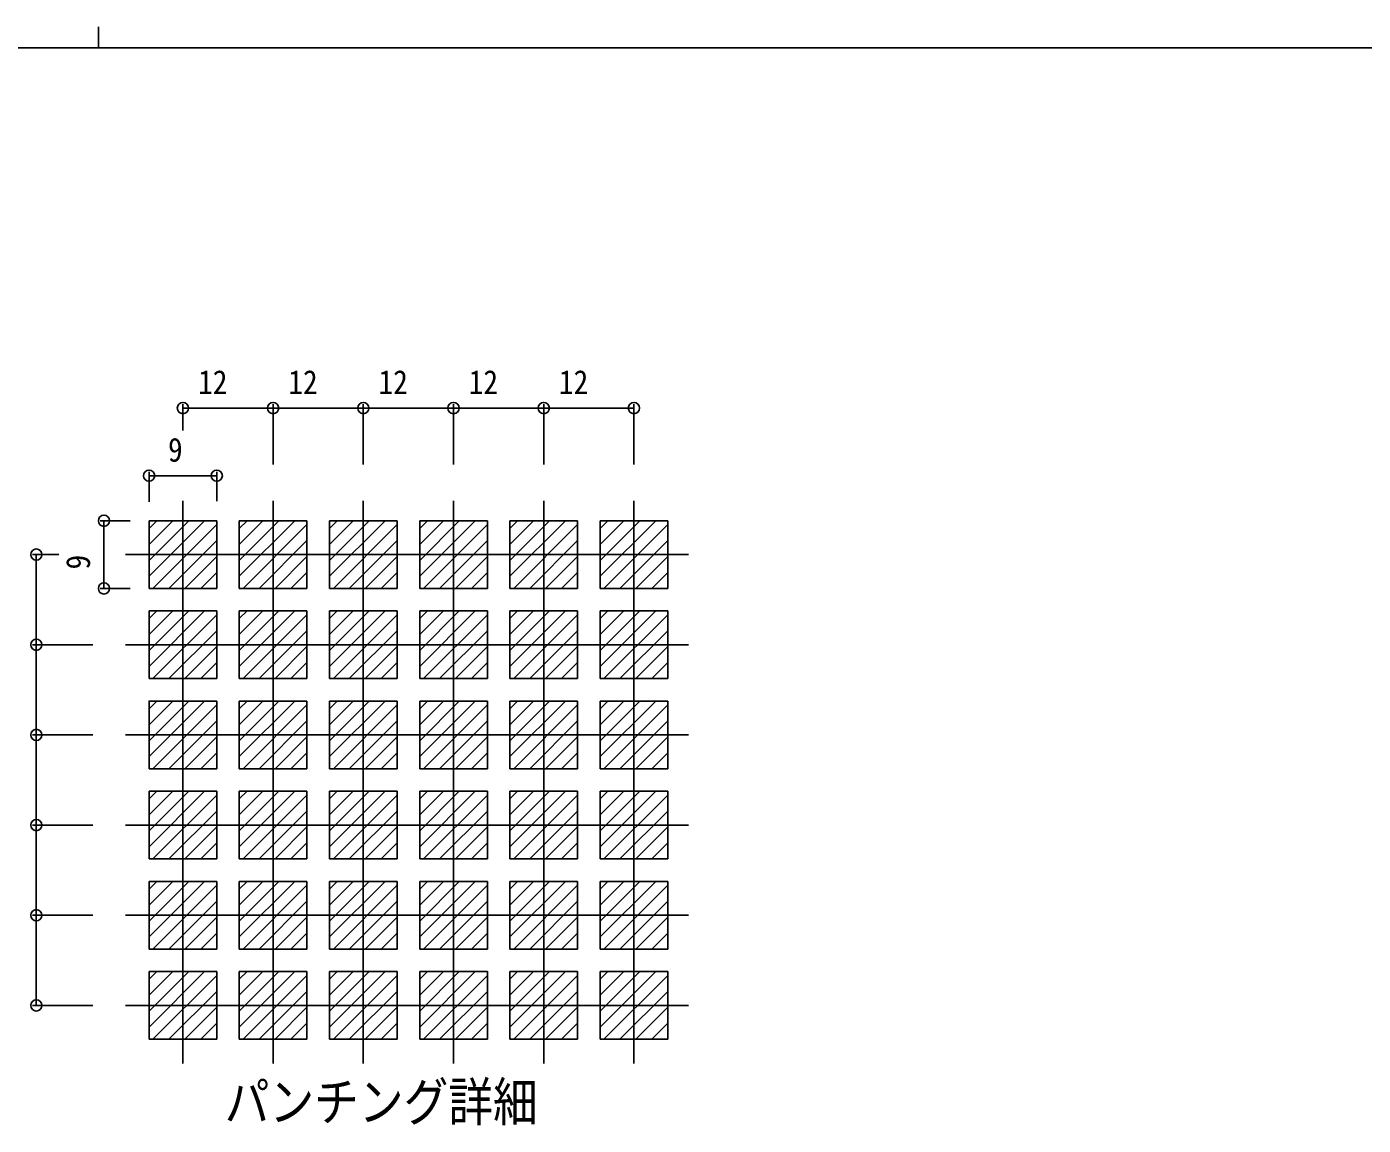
# Model space of a CAD drawing. Units: millimetres, scale not verified. Extents: x -397 to 397, y -282 to 282.
# Drawn here: x -18.4 to 159.4, y 135.9 to 282.1 of the extents above; entities that cross this region are included whole.
import ezdxf
from ezdxf.enums import TextEntityAlignment as Align

# ---------------------------------------------------------------- set-up
doc = ezdxf.new("R2010")
doc.units = ezdxf.units.MM
doc.header["$LTSCALE"] = 2
for name, color, linetype in [('0-1_USER1', 3, 'Continuous'), ('0-5_YKK_A1', 4, 'Continuous'), ('0-7_YKK_D', 6, 'Continuous'), ('0-8_YKK_ZWAK', 7, 'Continuous')]:
    doc.layers.add(name, color=color, linetype=linetype)
doc.styles.add('ＭＳ ゴシック', font='')
doc.styles.get('ＭＳ ゴシック').set_extended_font_data('MS Gothic')

msp = doc.modelspace()

# ---------------------------------------------------------------- linework, layer by layer
at = {"layer": '0-5_YKK_A1'}
for p, q in [((2.336, 144.097), (2.336, 218.997)), ((14.336, 144.097), (14.336, 218.997)), ((26.336, 144.097), (26.336, 218.997)), ((38.336, 144.097), (38.336, 218.997)), ((50.336, 144.097), (50.336, 218.997)), ((62.336, 144.097), (62.336, 218.997)), ((6.836, 216.351), (-2.164, 216.351)), ((-2.164, 216.351), (-2.164, 207.351)), ((-2.164, 211.079), (3.108, 216.351)), ((-2.164, 208.958), (5.229, 216.351)), ((-2.164, 215.322), (-1.135, 216.351)), ((-2.164, 213.2), (0.987, 216.351)), ((-1.65, 207.351), (6.836, 215.836)), ((6.836, 207.351), (6.836, 216.351)), ((9.836, 211.079), (15.108, 216.351)), ((9.836, 216.351), (9.836, 207.351)), ((9.836, 208.958), (17.229, 216.351)), ((18.836, 216.351), (9.836, 216.351)), ((9.836, 215.322), (10.865, 216.351)), ((9.836, 213.2), (12.987, 216.351)), ((10.35, 207.351), (18.836, 215.836)), ((18.836, 207.351), (18.836, 216.351)), ((21.836, 215.322), (22.865, 216.351)), ((30.836, 216.351), (21.836, 216.351)), ((21.836, 213.2), (24.987, 216.351)), ((21.836, 211.079), (27.108, 216.351)), ((21.836, 208.958), (29.229, 216.351)), ((21.836, 216.351), (21.836, 207.351)), ((22.35, 207.351), (30.836, 215.836)), ((30.836, 207.351), (30.836, 216.351)), ((42.836, 216.351), (33.836, 216.351)), ((33.836, 211.079), (39.108, 216.351)), ((33.836, 208.958), (41.229, 216.351)), ((33.836, 216.351), (33.836, 207.351)), ((33.836, 215.322), (34.865, 216.351)), ((33.836, 213.2), (36.987, 216.351)), ((34.35, 207.351), (42.836, 215.836)), ((42.836, 207.351), (42.836, 216.351)), ((45.836, 216.351), (45.836, 207.351)), ((45.836, 211.079), (51.108, 216.351)), ((45.836, 208.958), (53.229, 216.351)), ((45.836, 213.2), (48.987, 216.351)), ((54.836, 216.351), (45.836, 216.351)), ((45.836, 215.322), (46.865, 216.351)), ((46.35, 207.351), (54.836, 215.836)), ((54.836, 207.351), (54.836, 216.351)), ((57.836, 211.079), (63.108, 216.351)), ((57.836, 208.958), (65.229, 216.351)), ((57.836, 216.351), (57.836, 207.351)), ((66.836, 216.351), (57.836, 216.351)), ((57.836, 213.2), (60.987, 216.351)), ((57.836, 215.322), (58.865, 216.351)), ((58.35, 207.351), (66.836, 215.836)), ((66.836, 207.351), (66.836, 216.351)), ((0.472, 207.351), (6.836, 213.715)), ((12.472, 207.351), (18.836, 213.715)), ((24.472, 207.351), (30.836, 213.715)), ((36.472, 207.351), (42.836, 213.715)), ((48.472, 207.351), (54.836, 213.715)), ((60.472, 207.351), (66.836, 213.715)), ((-5.314, 211.851), (69.586, 211.851)), ((2.593, 207.351), (6.836, 211.594)), ((14.593, 207.351), (18.836, 211.594)), ((26.593, 207.351), (30.836, 211.594)), ((38.593, 207.351), (42.836, 211.594)), ((50.593, 207.351), (54.836, 211.594)), ((62.593, 207.351), (66.836, 211.594)), ((4.714, 207.351), (6.836, 209.472)), ((16.714, 207.351), (18.836, 209.472)), ((28.714, 207.351), (30.836, 209.472)), ((40.714, 207.351), (42.836, 209.472)), ((52.714, 207.351), (54.836, 209.472)), ((64.714, 207.351), (66.836, 209.472)), ((-2.164, 207.351), (6.836, 207.351)), ((9.836, 207.351), (18.836, 207.351)), ((21.836, 207.351), (30.836, 207.351)), ((33.836, 207.351), (42.836, 207.351)), ((45.836, 207.351), (54.836, 207.351)), ((57.836, 207.351), (66.836, 207.351)), ((-2.164, 199.079), (3.108, 204.351)), ((-2.164, 204.351), (-2.164, 195.351)), ((-2.164, 196.958), (5.229, 204.351)), ((6.836, 204.351), (-2.164, 204.351)), ((-2.164, 203.322), (-1.135, 204.351)), ((-2.164, 201.2), (0.987, 204.351)), ((-1.65, 195.351), (6.836, 203.836)), ((6.836, 195.351), (6.836, 204.351)), ((9.836, 204.351), (9.836, 195.351)), ((9.836, 199.079), (15.108, 204.351)), ((9.836, 196.958), (17.229, 204.351)), ((18.836, 204.351), (9.836, 204.351)), ((9.836, 203.322), (10.865, 204.351)), ((9.836, 201.2), (12.987, 204.351)), ((10.35, 195.351), (18.836, 203.836)), ((18.836, 195.351), (18.836, 204.351)), ((21.836, 203.322), (22.865, 204.351)), ((30.836, 204.351), (21.836, 204.351)), ((21.836, 201.2), (24.987, 204.351)), ((21.836, 199.079), (27.108, 204.351)), ((21.836, 196.958), (29.229, 204.351)), ((21.836, 204.351), (21.836, 195.351)), ((22.35, 195.351), (30.836, 203.836)), ((30.836, 195.351), (30.836, 204.351)), ((33.836, 199.079), (39.108, 204.351)), ((33.836, 204.351), (33.836, 195.351)), ((33.836, 196.958), (41.229, 204.351)), ((42.836, 204.351), (33.836, 204.351)), ((33.836, 203.322), (34.865, 204.351)), ((33.836, 201.2), (36.987, 204.351)), ((34.35, 195.351), (42.836, 203.836)), ((42.836, 195.351), (42.836, 204.351)), ((45.836, 199.079), (51.108, 204.351)), ((45.836, 204.351), (45.836, 195.351)), ((45.836, 196.958), (53.229, 204.351)), ((45.836, 201.2), (48.987, 204.351)), ((54.836, 204.351), (45.836, 204.351)), ((45.836, 203.322), (46.865, 204.351)), ((46.35, 195.351), (54.836, 203.836)), ((54.836, 195.351), (54.836, 204.351)), ((57.836, 199.079), (63.108, 204.351)), ((57.836, 196.958), (65.229, 204.351)), ((57.836, 204.351), (57.836, 195.351)), ((66.836, 204.351), (57.836, 204.351)), ((57.836, 201.2), (60.987, 204.351)), ((57.836, 203.322), (58.865, 204.351)), ((58.35, 195.351), (66.836, 203.836)), ((66.836, 195.351), (66.836, 204.351)), ((0.472, 195.351), (6.836, 201.715)), ((12.472, 195.351), (18.836, 201.715)), ((24.472, 195.351), (30.836, 201.715)), ((36.472, 195.351), (42.836, 201.715)), ((48.472, 195.351), (54.836, 201.715)), ((60.472, 195.351), (66.836, 201.715)), ((-5.314, 199.851), (69.586, 199.851)), ((2.593, 195.351), (6.836, 199.594)), ((14.593, 195.351), (18.836, 199.594)), ((26.593, 195.351), (30.836, 199.594)), ((38.593, 195.351), (42.836, 199.594)), ((50.593, 195.351), (54.836, 199.594)), ((62.593, 195.351), (66.836, 199.594)), ((4.714, 195.351), (6.836, 197.472)), ((16.714, 195.351), (18.836, 197.472)), ((28.714, 195.351), (30.836, 197.472)), ((40.714, 195.351), (42.836, 197.472)), ((52.714, 195.351), (54.836, 197.472)), ((64.714, 195.351), (66.836, 197.472)), ((-2.164, 195.351), (6.836, 195.351)), ((9.836, 195.351), (18.836, 195.351)), ((21.836, 195.351), (30.836, 195.351)), ((33.836, 195.351), (42.836, 195.351)), ((45.836, 195.351), (54.836, 195.351)), ((57.836, 195.351), (66.836, 195.351)), ((-2.164, 187.079), (3.108, 192.351)), ((-2.164, 184.958), (5.229, 192.351)), ((-2.164, 191.322), (-1.135, 192.351)), ((-2.164, 189.2), (0.987, 192.351)), ((6.836, 183.351), (6.836, 192.351)), ((9.836, 187.079), (15.108, 192.351)), ((9.836, 192.351), (9.836, 183.351)), ((9.836, 184.958), (17.229, 192.351)), ((18.836, 192.351), (9.836, 192.351)), ((9.836, 191.322), (10.865, 192.351)), ((9.836, 189.2), (12.987, 192.351)), ((18.836, 183.351), (18.836, 192.351)), ((21.836, 191.322), (22.865, 192.351)), ((30.836, 192.351), (21.836, 192.351)), ((21.836, 189.2), (24.987, 192.351)), ((21.836, 187.079), (27.108, 192.351)), ((21.836, 184.958), (29.229, 192.351)), ((21.836, 192.351), (21.836, 183.351)), ((30.836, 183.351), (30.836, 192.351)), ((42.836, 192.351), (33.836, 192.351)), ((33.836, 187.079), (39.108, 192.351)), ((33.836, 184.958), (41.229, 192.351)), ((33.836, 192.351), (33.836, 183.351)), ((33.836, 191.322), (34.865, 192.351)), ((33.836, 189.2), (36.987, 192.351)), ((42.836, 183.351), (42.836, 192.351)), ((45.836, 192.351), (45.836, 183.351)), ((45.836, 187.079), (51.108, 192.351)), ((45.836, 184.958), (53.229, 192.351)), ((45.836, 189.2), (48.987, 192.351)), ((54.836, 192.351), (45.836, 192.351)), ((45.836, 191.322), (46.865, 192.351)), ((54.836, 183.351), (54.836, 192.351)), ((57.836, 187.079), (63.108, 192.351)), ((57.836, 184.958), (65.229, 192.351)), ((57.836, 192.351), (57.836, 183.351)), ((66.836, 192.351), (57.836, 192.351)), ((57.836, 189.2), (60.987, 192.351)), ((57.836, 191.322), (58.865, 192.351)), ((66.836, 183.351), (66.836, 192.351)), ((-1.65, 183.351), (6.836, 191.836)), ((10.35, 183.351), (18.836, 191.836)), ((22.35, 183.351), (30.836, 191.836)), ((34.35, 183.351), (42.836, 191.836)), ((46.35, 183.351), (54.836, 191.836)), ((58.35, 183.351), (66.836, 191.836)), ((0.472, 183.351), (6.836, 189.715)), ((12.472, 183.351), (18.836, 189.715)), ((24.472, 183.351), (30.836, 189.715)), ((36.472, 183.351), (42.836, 189.715)), ((48.472, 183.351), (54.836, 189.715)), ((60.472, 183.351), (66.836, 189.715)), ((-5.314, 187.851), (69.586, 187.851)), ((2.593, 183.351), (6.836, 187.594)), ((14.593, 183.351), (18.836, 187.594)), ((26.593, 183.351), (30.836, 187.594)), ((38.593, 183.351), (42.836, 187.594)), ((50.593, 183.351), (54.836, 187.594)), ((62.593, 183.351), (66.836, 187.594)), ((4.714, 183.351), (6.836, 185.472)), ((16.714, 183.351), (18.836, 185.472)), ((28.714, 183.351), (30.836, 185.472)), ((40.714, 183.351), (42.836, 185.472)), ((52.714, 183.351), (54.836, 185.472)), ((64.714, 183.351), (66.836, 185.472)), ((-2.164, 183.351), (6.836, 183.351)), ((9.836, 183.351), (18.836, 183.351)), ((21.836, 183.351), (30.836, 183.351)), ((33.836, 183.351), (42.836, 183.351)), ((45.836, 183.351), (54.836, 183.351)), ((57.836, 183.351), (66.836, 183.351)), ((-2.164, 177.2), (0.987, 180.351)), ((-2.164, 175.079), (3.108, 180.351)), ((-2.164, 180.351), (-2.164, 171.351)), ((-2.164, 172.958), (5.229, 180.351)), ((6.836, 180.351), (-2.164, 180.351)), ((-2.164, 179.322), (-1.135, 180.351)), ((-1.65, 171.351), (6.836, 179.836)), ((6.836, 171.351), (6.836, 180.351)), ((9.836, 177.2), (12.987, 180.351)), ((9.836, 175.079), (15.108, 180.351)), ((9.836, 180.351), (9.836, 171.351)), ((9.836, 172.958), (17.229, 180.351)), ((18.836, 180.351), (9.836, 180.351)), ((9.836, 179.322), (10.865, 180.351)), ((10.35, 171.351), (18.836, 179.836)), ((18.836, 171.351), (18.836, 180.351)), ((21.836, 179.322), (22.865, 180.351)), ((30.836, 180.351), (21.836, 180.351)), ((21.836, 175.079), (27.108, 180.351)), ((21.836, 172.958), (29.229, 180.351)), ((21.836, 177.2), (24.987, 180.351)), ((21.836, 180.351), (21.836, 171.351)), ((22.35, 171.351), (30.836, 179.836)), ((30.836, 171.351), (30.836, 180.351)), ((33.836, 177.2), (36.987, 180.351)), ((33.836, 175.079), (39.108, 180.351)), ((33.836, 172.958), (41.229, 180.351)), ((33.836, 180.351), (33.836, 171.351)), ((42.836, 180.351), (33.836, 180.351)), ((33.836, 179.322), (34.865, 180.351)), ((34.35, 171.351), (42.836, 179.836)), ((42.836, 171.351), (42.836, 180.351)), ((45.836, 177.2), (48.987, 180.351)), ((45.836, 180.351), (45.836, 171.351)), ((45.836, 175.079), (51.108, 180.351)), ((45.836, 172.958), (53.229, 180.351)), ((54.836, 180.351), (45.836, 180.351)), ((45.836, 179.322), (46.865, 180.351)), ((46.35, 171.351), (54.836, 179.836)), ((54.836, 171.351), (54.836, 180.351)), ((57.836, 177.2), (60.987, 180.351)), ((57.836, 175.079), (63.108, 180.351)), ((57.836, 172.958), (65.229, 180.351)), ((57.836, 180.351), (57.836, 171.351)), ((66.836, 180.351), (57.836, 180.351)), ((57.836, 179.322), (58.865, 180.351)), ((58.35, 171.351), (66.836, 179.836)), ((66.836, 171.351), (66.836, 180.351)), ((0.472, 171.351), (6.836, 177.715)), ((12.472, 171.351), (18.836, 177.715)), ((24.472, 171.351), (30.836, 177.715)), ((36.472, 171.351), (42.836, 177.715)), ((48.472, 171.351), (54.836, 177.715)), ((60.472, 171.351), (66.836, 177.715)), ((-5.314, 175.851), (69.586, 175.851)), ((2.593, 171.351), (6.836, 175.594)), ((14.593, 171.351), (18.836, 175.594)), ((26.593, 171.351), (30.836, 175.594)), ((38.593, 171.351), (42.836, 175.594)), ((50.593, 171.351), (54.836, 175.594)), ((62.593, 171.351), (66.836, 175.594)), ((4.714, 171.351), (6.836, 173.472)), ((16.714, 171.351), (18.836, 173.472)), ((28.714, 171.351), (30.836, 173.472)), ((40.714, 171.351), (42.836, 173.472)), ((52.714, 171.351), (54.836, 173.472)), ((64.714, 171.351), (66.836, 173.472)), ((-2.164, 171.351), (6.836, 171.351)), ((9.836, 171.351), (18.836, 171.351)), ((21.836, 171.351), (30.836, 171.351)), ((33.836, 171.351), (42.836, 171.351)), ((45.836, 171.351), (54.836, 171.351)), ((57.836, 171.351), (66.836, 171.351)), ((6.836, 168.351), (-2.164, 168.351)), ((-2.164, 168.351), (-2.164, 159.351)), ((-2.164, 165.2), (0.987, 168.351)), ((-2.164, 163.079), (3.108, 168.351)), ((-2.164, 160.958), (5.229, 168.351)), ((-2.164, 167.322), (-1.135, 168.351)), ((-1.65, 159.351), (6.836, 167.836)), ((6.836, 159.351), (6.836, 168.351)), ((9.836, 165.2), (12.987, 168.351)), ((9.836, 163.079), (15.108, 168.351)), ((9.836, 168.351), (9.836, 159.351)), ((9.836, 160.958), (17.229, 168.351)), ((18.836, 168.351), (9.836, 168.351)), ((9.836, 167.322), (10.865, 168.351)), ((10.35, 159.351), (18.836, 167.836)), ((18.836, 159.351), (18.836, 168.351)), ((21.836, 167.322), (22.865, 168.351)), ((30.836, 168.351), (21.836, 168.351)), ((21.836, 163.079), (27.108, 168.351)), ((21.836, 160.958), (29.229, 168.351)), ((21.836, 165.2), (24.987, 168.351)), ((21.836, 168.351), (21.836, 159.351)), ((22.35, 159.351), (30.836, 167.836)), ((30.836, 159.351), (30.836, 168.351)), ((42.836, 168.351), (33.836, 168.351)), ((33.836, 163.079), (39.108, 168.351)), ((33.836, 160.958), (41.229, 168.351)), ((33.836, 165.2), (36.987, 168.351)), ((33.836, 168.351), (33.836, 159.351)), ((33.836, 167.322), (34.865, 168.351)), ((34.35, 159.351), (42.836, 167.836)), ((42.836, 159.351), (42.836, 168.351)), ((45.836, 165.2), (48.987, 168.351)), ((45.836, 168.351), (45.836, 159.351)), ((45.836, 163.079), (51.108, 168.351)), ((45.836, 160.958), (53.229, 168.351)), ((54.836, 168.351), (45.836, 168.351)), ((45.836, 167.322), (46.865, 168.351)), ((46.35, 159.351), (54.836, 167.836)), ((54.836, 159.351), (54.836, 168.351)), ((57.836, 165.2), (60.987, 168.351)), ((57.836, 163.079), (63.108, 168.351)), ((57.836, 160.958), (65.229, 168.351)), ((57.836, 168.351), (57.836, 159.351)), ((66.836, 168.351), (57.836, 168.351)), ((57.836, 167.322), (58.865, 168.351)), ((58.35, 159.351), (66.836, 167.836)), ((66.836, 159.351), (66.836, 168.351)), ((0.472, 159.351), (6.836, 165.715)), ((12.472, 159.351), (18.836, 165.715)), ((24.472, 159.351), (30.836, 165.715)), ((36.472, 159.351), (42.836, 165.715)), ((48.472, 159.351), (54.836, 165.715)), ((60.472, 159.351), (66.836, 165.715)), ((-5.314, 163.851), (69.586, 163.851)), ((2.593, 159.351), (6.836, 163.594)), ((14.593, 159.351), (18.836, 163.594)), ((26.593, 159.351), (30.836, 163.594)), ((38.593, 159.351), (42.836, 163.594)), ((50.593, 159.351), (54.836, 163.594)), ((62.593, 159.351), (66.836, 163.594)), ((4.714, 159.351), (6.836, 161.472)), ((16.714, 159.351), (18.836, 161.472)), ((28.714, 159.351), (30.836, 161.472)), ((40.714, 159.351), (42.836, 161.472)), ((52.714, 159.351), (54.836, 161.472)), ((64.714, 159.351), (66.836, 161.472)), ((-2.164, 159.351), (6.836, 159.351)), ((9.836, 159.351), (18.836, 159.351)), ((21.836, 159.351), (30.836, 159.351)), ((33.836, 159.351), (42.836, 159.351)), ((45.836, 159.351), (54.836, 159.351)), ((57.836, 159.351), (66.836, 159.351)), ((-2.164, 153.2), (0.987, 156.351)), ((-2.164, 156.351), (-2.164, 147.351)), ((-2.164, 151.079), (3.108, 156.351)), ((-2.164, 148.958), (5.229, 156.351)), ((6.836, 156.351), (-2.164, 156.351)), ((-2.164, 155.322), (-1.135, 156.351)), ((-1.65, 147.351), (6.836, 155.836)), ((6.836, 147.351), (6.836, 156.351)), ((9.836, 156.351), (9.836, 147.351)), ((9.836, 153.2), (12.987, 156.351)), ((9.836, 151.079), (15.108, 156.351)), ((9.836, 148.958), (17.229, 156.351)), ((18.836, 156.351), (9.836, 156.351)), ((9.836, 155.322), (10.865, 156.351)), ((10.35, 147.351), (18.836, 155.836)), ((18.836, 147.351), (18.836, 156.351)), ((21.836, 155.322), (22.865, 156.351)), ((30.836, 156.351), (21.836, 156.351)), ((21.836, 151.079), (27.108, 156.351)), ((21.836, 148.958), (29.229, 156.351)), ((21.836, 153.2), (24.987, 156.351)), ((21.836, 156.351), (21.836, 147.351)), ((22.35, 147.351), (30.836, 155.836)), ((30.836, 147.351), (30.836, 156.351)), ((33.836, 153.2), (36.987, 156.351)), ((33.836, 156.351), (33.836, 147.351)), ((33.836, 151.079), (39.108, 156.351)), ((33.836, 148.958), (41.229, 156.351)), ((42.836, 156.351), (33.836, 156.351)), ((33.836, 155.322), (34.865, 156.351)), ((34.35, 147.351), (42.836, 155.836)), ((42.836, 147.351), (42.836, 156.351)), ((45.836, 153.2), (48.987, 156.351)), ((45.836, 156.351), (45.836, 147.351)), ((45.836, 151.079), (51.108, 156.351)), ((45.836, 148.958), (53.229, 156.351)), ((54.836, 156.351), (45.836, 156.351)), ((45.836, 155.322), (46.865, 156.351)), ((46.35, 147.351), (54.836, 155.836)), ((54.836, 147.351), (54.836, 156.351)), ((57.836, 153.2), (60.987, 156.351)), ((57.836, 156.351), (57.836, 147.351)), ((57.836, 151.079), (63.108, 156.351)), ((57.836, 148.958), (65.229, 156.351)), ((66.836, 156.351), (57.836, 156.351)), ((57.836, 155.322), (58.865, 156.351)), ((58.35, 147.351), (66.836, 155.836)), ((66.836, 147.351), (66.836, 156.351)), ((0.472, 147.351), (6.836, 153.715)), ((12.472, 147.351), (18.836, 153.715)), ((24.472, 147.351), (30.836, 153.715)), ((36.472, 147.351), (42.836, 153.715)), ((48.472, 147.351), (54.836, 153.715)), ((60.472, 147.351), (66.836, 153.715)), ((-5.314, 151.851), (69.586, 151.851)), ((2.593, 147.351), (6.836, 151.594)), ((14.593, 147.351), (18.836, 151.594)), ((26.593, 147.351), (30.836, 151.594)), ((38.593, 147.351), (42.836, 151.594)), ((50.593, 147.351), (54.836, 151.594)), ((62.593, 147.351), (66.836, 151.594)), ((4.714, 147.351), (6.836, 149.472)), ((16.714, 147.351), (18.836, 149.472)), ((28.714, 147.351), (30.836, 149.472)), ((40.714, 147.351), (42.836, 149.472)), ((52.714, 147.351), (54.836, 149.472)), ((64.714, 147.351), (66.836, 149.472)), ((-2.164, 147.351), (6.836, 147.351)), ((9.836, 147.351), (18.836, 147.351)), ((21.836, 147.351), (30.836, 147.351)), ((33.836, 147.351), (42.836, 147.351)), ((45.836, 147.351), (54.836, 147.351)), ((57.836, 147.351), (66.836, 147.351))]:
    msp.add_line(p, q, dxfattribs=at)
msp.add_lwpolyline([(6.836, 192.351), (-2.164, 192.351), (-2.164, 183.351)], dxfattribs=at)
at = {"layer": '0-7_YKK_D'}
for p, q in [((2.336, 228.351), (2.336, 231.851)), ((2.336, 231.351), (14.336, 231.351)), ((14.336, 223.851), (14.336, 231.851)), ((14.336, 231.351), (26.336, 231.351)), ((26.336, 223.851), (26.336, 231.851)), ((26.336, 231.351), (38.336, 231.351)), ((38.336, 223.851), (38.336, 231.851)), ((38.336, 231.351), (50.336, 231.351)), ((50.336, 223.851), (50.336, 231.851)), ((50.336, 231.351), (62.336, 231.351)), ((62.336, 223.851), (62.336, 231.851)), ((-2.164, 218.851), (-2.164, 222.851)), ((-2.164, 222.351), (6.836, 222.351)), ((6.836, 218.961), (6.836, 222.851)), ((-4.664, 216.351), (-8.664, 216.351)), ((-8.164, 216.351), (-8.164, 207.351)), ((-14.164, 211.851), (-17.664, 211.851)), ((-17.164, 211.851), (-17.164, 199.851)), ((-4.664, 207.351), (-8.664, 207.351)), ((-9.664, 199.851), (-17.664, 199.851)), ((-17.164, 199.851), (-17.164, 187.851)), ((-9.664, 187.851), (-17.664, 187.851)), ((-9.664, 175.851), (-17.664, 175.851)), ((-9.664, 163.851), (-17.664, 163.851)), ((-17.164, 163.851), (-17.164, 151.851)), ((-9.664, 151.851), (-17.664, 151.851))]:
    msp.add_line(p, q, dxfattribs=at)
msp.add_lwpolyline([(-17.164, 187.851), (-17.164, 175.851), (-17.164, 163.851)], dxfattribs=at)
for centre in [(2.336, 231.351), (14.336, 231.351), (14.336, 231.351), (26.336, 231.351), (26.336, 231.351), (38.336, 231.351), (38.336, 231.351), (50.336, 231.351), (50.336, 231.351), (62.336, 231.351), (-2.164, 222.351), (6.836, 222.351), (-8.164, 216.351), (-17.164, 211.851), (-8.164, 207.351), (-17.164, 199.851), (-17.164, 187.851), (-17.164, 175.851), (-17.164, 163.851), (-17.164, 151.851)]:
    msp.add_circle(centre, 0.75, dxfattribs=at)
at = {"layer": '0-8_YKK_ZWAK'}
for p, q in [((-8.886, 282.1), (-8.886, 279.3)), ((376.1, 279.3), (-393.9, 279.3))]:
    msp.add_line(p, q, dxfattribs=at)

# ---------------------------------------------------------------- texts
at = {"layer": '0-1_USER1', "style": 'ＭＳ ゴシック', "width": 0.85}
msp.add_text('パンチング詳細', height=5.132, dxfattribs=at).set_placement((7.892, 134.917), align=Align.BOTTOM_LEFT)
at = {"layer": '0-7_YKK_D', "style": 'ＭＳ ゴシック', "width": 0.9}
for s, p in [('12', (4.354, 232.251)), ('12', (16.354, 232.251)), ('12', (28.354, 232.251)), ('12', (40.354, 232.251)), ('12', (52.354, 232.251)), ('9', (0.354, 223.251))]:
    msp.add_text(s, height=3.189, dxfattribs=at).set_placement(p, align=Align.BOTTOM_LEFT)
msp.add_text('9', height=3.189, rotation=90, dxfattribs=at).set_placement((-9.064, 209.869), align=Align.BOTTOM_LEFT)

doc.saveas('drawing.dxf')
